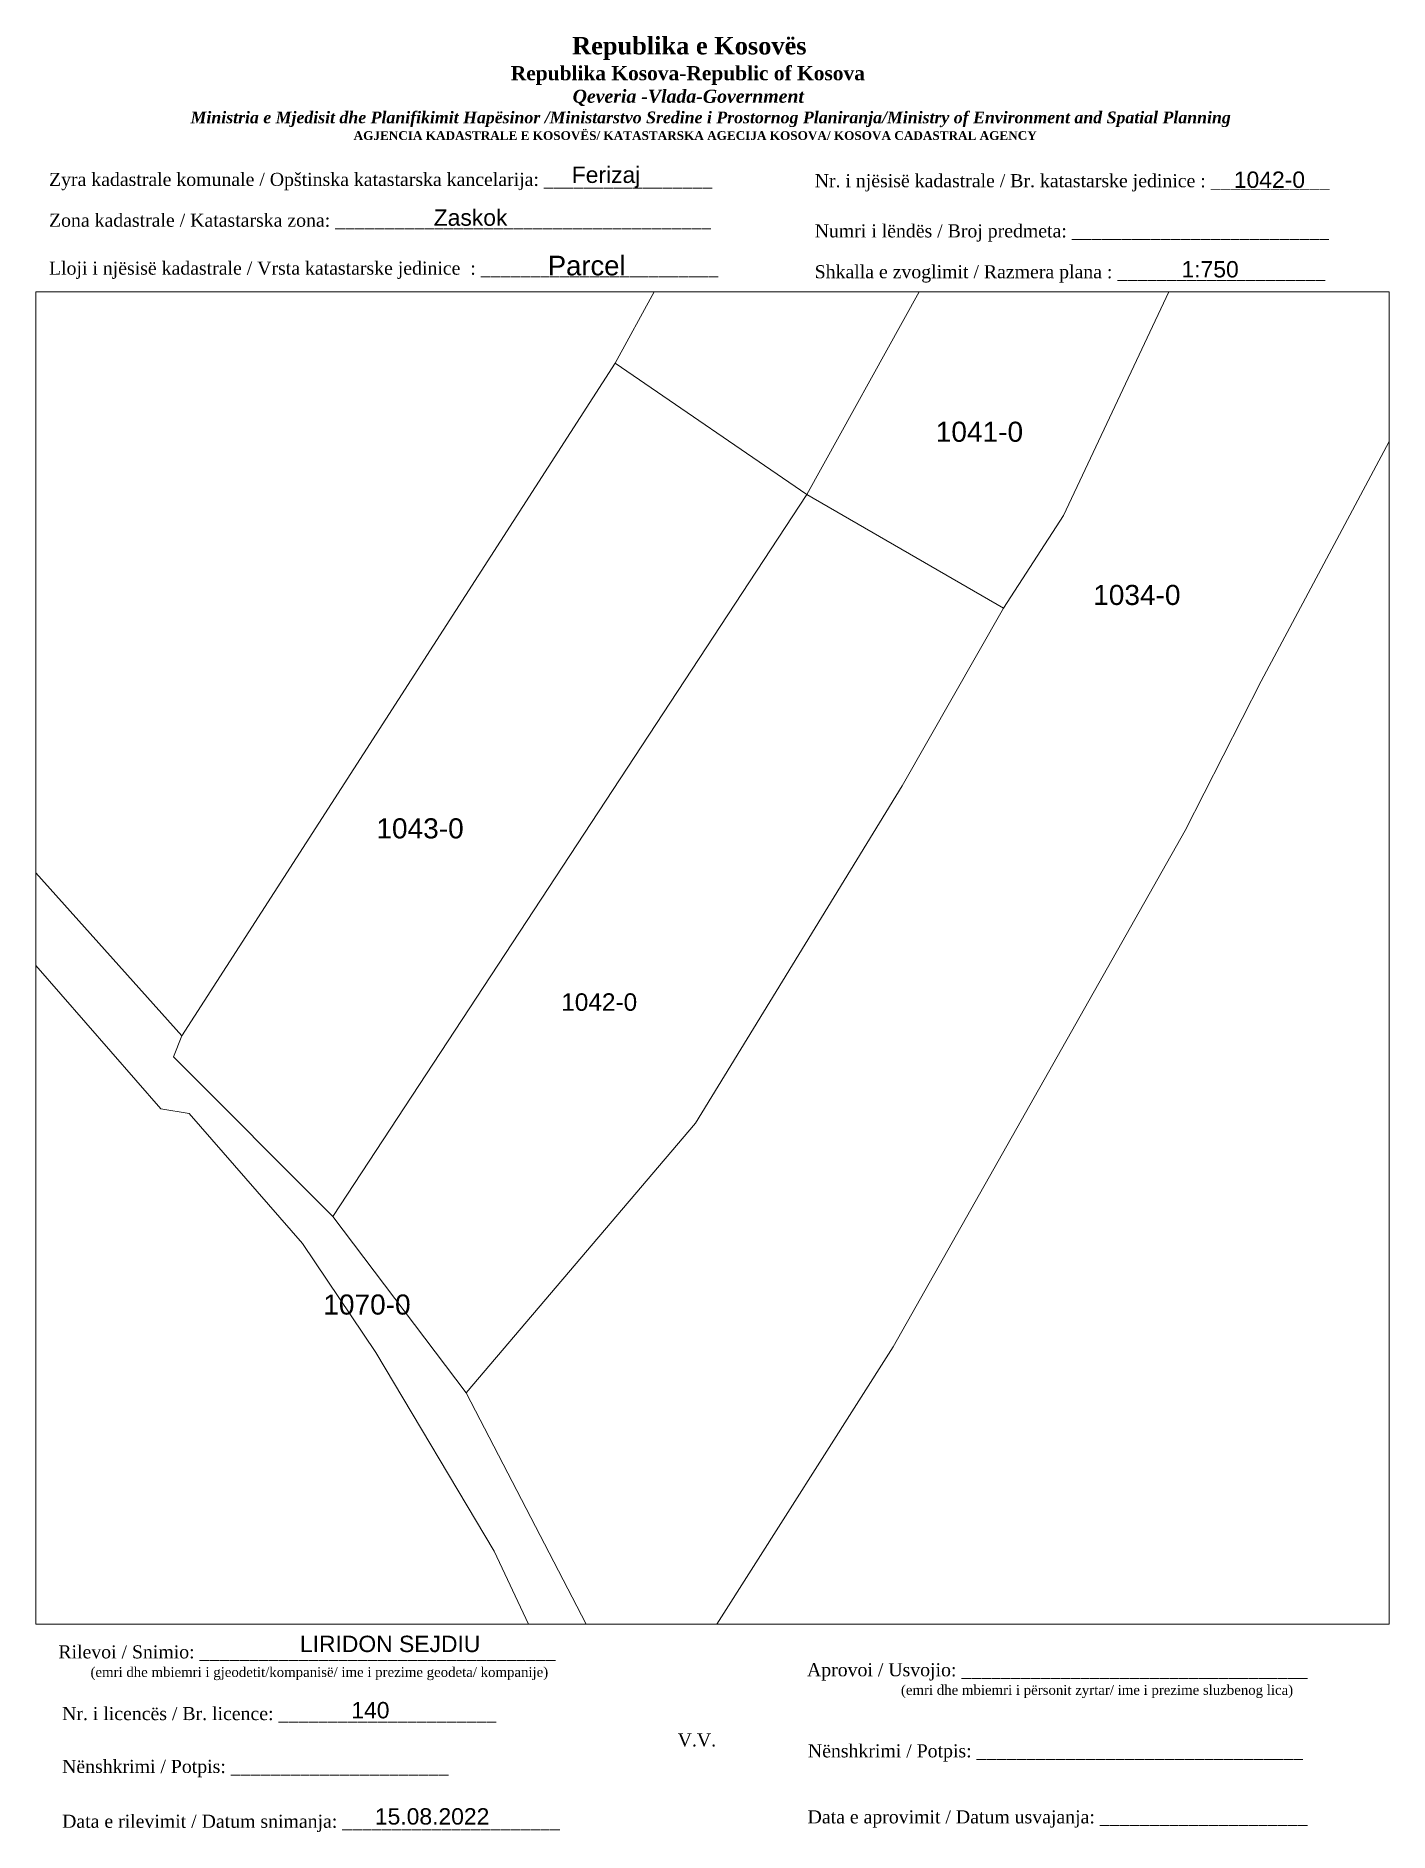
# Paper-space layout '1042-0-750' of a CAD drawing. Header units: metres, sheet in millimetres. Extents: x 1 to 208, y 2 to 276.
# The model-space entities are those that its viewports show. They can reach past a viewport. Long polylines and large blocks are cut down to what shows.
import ezdxf
from ezdxf.enums import TextEntityAlignment as Align

# ---------------------------------------------------------------- set-up
doc = ezdxf.new("R2010")
doc.units = ezdxf.units.M
doc.layers.get('0').update_dxf_attribs({"lineweight": 0})
for name, color, linetype, lineweight in [('Korniza e jashtme', 7, 'Continuous', 0), ('Nr Parceles Baze', 7, 'Continuous', 0), ('Nr-Kojshi', 251, 'Continuous', 0), ('Parc-Kojshi', 251, 'Continuous', 0), ('Parcela Baze', 7, 'Continuous', 0)]:
    doc.layers.add(name, color=color, linetype=linetype, lineweight=lineweight)
doc.styles.get("Standard").update_dxf_attribs({"font": 'arial.ttf'})

msp = doc.modelspace()

# ---------------------------------------------------------------- linework, layer by layer
at = {"layer": 'Parc-Kojshi'}
for points in [[(7511635.84, 4688800.56), (7511615.37, 4688839.96), (7511600.09, 4688860.15), (7511581.87, 4688878.42), (7511582.79, 4688880.83), (7511562.86, 4688903.15)], [(7511558.99, 4688897.02), (7511580.4, 4688872.49), (7511583.65, 4688871.94), (7511596.64, 4688857.05), (7511605.03, 4688844.59), (7511618.57, 4688821.84), (7511634.94, 4688786.97)]]:
    msp.add_lwpolyline(points, dxfattribs=at)
for points in [[(7511706.43, 4688921.44), (7511727.49, 4688960.91), (7511750.08, 4689004.09), (7511761.44, 4689033.05), (7511732.71, 4689042.76), (7511707.81, 4688991.29), (7511683.78, 4688940.44), (7511676.91, 4688929.8), (7511665.32, 4688909.48), (7511641.65, 4688870.83), (7511615.37, 4688839.96), (7511635.84, 4688800.56), (7511664.28, 4688845.21), (7511697.73, 4688904.34), (7511706.43, 4688921.44)], [(7511654.41, 4688942.82), (7511686.32, 4689000.4), (7511666.17, 4689012.61), (7511648.3, 4688986.8), (7511632.45, 4688957.88), (7511654.41, 4688942.82)], [(7511683.78, 4688940.44), (7511707.81, 4688991.29), (7511686.32, 4689000.4), (7511654.41, 4688942.82), (7511676.91, 4688929.8), (7511683.78, 4688940.44)], [(7511600.09, 4688860.15), (7511654.41, 4688942.82), (7511632.45, 4688957.88), (7511582.79, 4688880.83), (7511581.87, 4688878.42), (7511600.09, 4688860.15)]]:
    msp.add_lwpolyline(points, close=True, dxfattribs=at)
at = {"layer": 'Parcela Baze', "flags": 128}
msp.add_lwpolyline([(7511654.41, 4688942.82), (7511676.91, 4688929.8), (7511665.32, 4688909.48), (7511641.65, 4688870.83), (7511615.37, 4688839.96), (7511600.09, 4688860.15), (7511654.41, 4688942.82)], dxfattribs=at)

# ---------------------------------------------------------------- texts
at = {"layer": 'Nr Parceles Baze'}
msp.add_text('1042-0', height=2, dxfattribs=at).set_placement((7511626.26, 4688883.71))
at = {"layer": 'Nr-Kojshi'}
for s, p in [('1041-0', (7511674.16, 4688950.02)), ('1034-0', (7511692.19, 4688931.33)), ('1043-0', (7511610.09, 4688904.6)), ('1070-0', (7511604.01, 4688850.07))]:
    msp.add_text(s, height=2.3, dxfattribs=at).set_placement(p, align=Align.MIDDLE_CENTER)

psp = doc.layouts.new('1042-0-750')

# ---------------------------------------------------------------- texts
for s, p in [('1042-0', (183.92, 252.84)), ('Zaskok', (61.73, 247.06)), ('1:750', (175.93, 239.17)), ('LIRIDON SEJDIU ', (41.3, 29.28)), ('140', (49.15, 19.16)), ('15.08.2022', (52.75, 2.94))]:
    psp.add_text(s, height=2.5).set_placement(p)
for s, insert, char_height, width, attachment_point in [('\\pi77.297;{\\fBook Antiqua|b1|i0|c0|p18;\\H1.333x;Republika e Kosovës\\fTimes New Roman|b1|i0|c0|p18;\\P\\pi67.927;\\fBook Antiqua|b1|i0|c0|p18;\\H0.8125x;Republika Kosova-Republic of Kosova\\fTimes New Roman|b1|i0|c0|p18;\\P\\pi77.378;\\fBook Antiqua|b1|i1|c0|p18;\\H0.9233x;Qeveria -Vlada-Government \\P\\pi13.032,l6,t23.033;\\fTimes New Roman|b1|i1|c0|p18;\\H0.9x;Ministria e Mjedisit dhe Planifikimit Hapësinor /Ministarstvo Sredine i Prostornog Planiranja/Ministry of Environment and Spatial Planning\\P\\pi43.931,l0,tz;\\fBook Antiqua|b1|i0|c0|p18;\\H0.7406x;AGJENCIA KADASTRALE E KOSOVËS/ KATASTARSKA AGECIJA KOSOVA/ KOSOVA CADASTRAL AGENCY}', (5.57, 275.89), 2, 191.8237, 1), ('{\\fTimes New Roman|b0|i0|c0|p18;Zyra kadastrale komunale / Opštinska katastarska kancelarija: _________________}', (2.98, 255.14), 2, 100.6873, 1), ('Ferizaj', (88.05, 254.47), 2.5, 9.9735, 5), ('{\\fTimes New Roman|b0|i0|c0|p18;Nr. i njësisë kadastrale / Br. katastarske jedinice : ____________}', (119.91, 254.94), 2, 79.9484, 1), ('{\\fTimes New Roman|b0|i0|c0|p18;Zona kadastrale / Katastarska zona: ______________________________________}', (2.98, 248.91), 2, 100.6873, 1), ('{\\fTimes New Roman|b0|i0|c0|p18;Numri i lëndës / Broj predmeta: __________________________}', (119.91, 247.28), 2, 79.9484, 1), ('{\\fTimes New Roman|b0|i0|c0|p18;Lloji i njësisë kadastrale / Vrsta katastarske jedinice  : ________________________}', (2.98, 241.59), 2, 100.6873, 1), ('{\\fArial|b0|i0|c0|p34;Parcel}', (85.09, 240.96), 3, 11.2939, 5), ('{\\fTimes New Roman|b0|i0|c0|p18;Shkalla e zvoglimit / Razmera plana : _____________________}', (119.91, 241.04), 2, 79.9484, 1), ('{\\fTimes New Roman|b0|i0|c0|p18;Rilevoi / Snimio: ____________________________________\\P     \\H0.75x;(emri dhe mbiemri i gjeodetit/kompanisë/ ime i prezime geodeta/ kompanije)}', (42.38, 27.65), 2, 74.7958, 5), ('{\\fTimes New Roman|b0|i0|c0|p18; Aprovoi / Usvojio: ___________________________________\\P                    \\H0.75x;(emri dhe mbiemri i përsonit zyrtar/ ime i prezime sluzbenog lica)}', (117.98, 27.58), 2, 83.344, 1), ('{\\fTimes New Roman|b0|i0|c0|p18;Nr. i licencës / Br. licence: ______________________\\P                                }', (4.98, 20.89), 2, 83.344, 1), ('{\\fTimes New Roman|b0|i0|c0|p18;V.V.                                 }', (101.92, 15.84), 2, 5.7076, 5), ('{\\fTimes New Roman|b0|i0|c0|p18; Nënshkrimi / Potpis: _________________________________}', (118.12, 15.2), 2, 83.344, 1), ('{\\fTimes New Roman|b0|i0|c0|p18;Nënshkrimi / Potpis: ______________________\\P                                 }', (4.98, 12.82), 2, 83.344, 1), ('{\\fTimes New Roman|b0|i0|c0|p18;Data e rilevimit / Datum snimanja: ______________________\\P                                 }', (4.98, 4.45), 2, 83.344, 1), ('{\\fTimes New Roman|b0|i0|c0|p18; Data e aprovimit / Datum usvajanja: _____________________}', (118.07, 5.12), 2, 83.344, 1)]:
    psp.add_mtext(s, dxfattribs=dict(insert=insert, char_height=char_height, width=width, attachment_point=attachment_point))

# ---------------------------------------------------------------- viewports
at = {"layer": 'Korniza e jashtme', "view_target_point": (370776.43, 310629.57)}
psp.add_viewport(center=(104.31, 135.25), size=(206.65, 203.4046), view_center_point=(7140867.16, 4378260.18), view_height=152.5534, dxfattribs=at)

doc.saveas('drawing.dxf')
